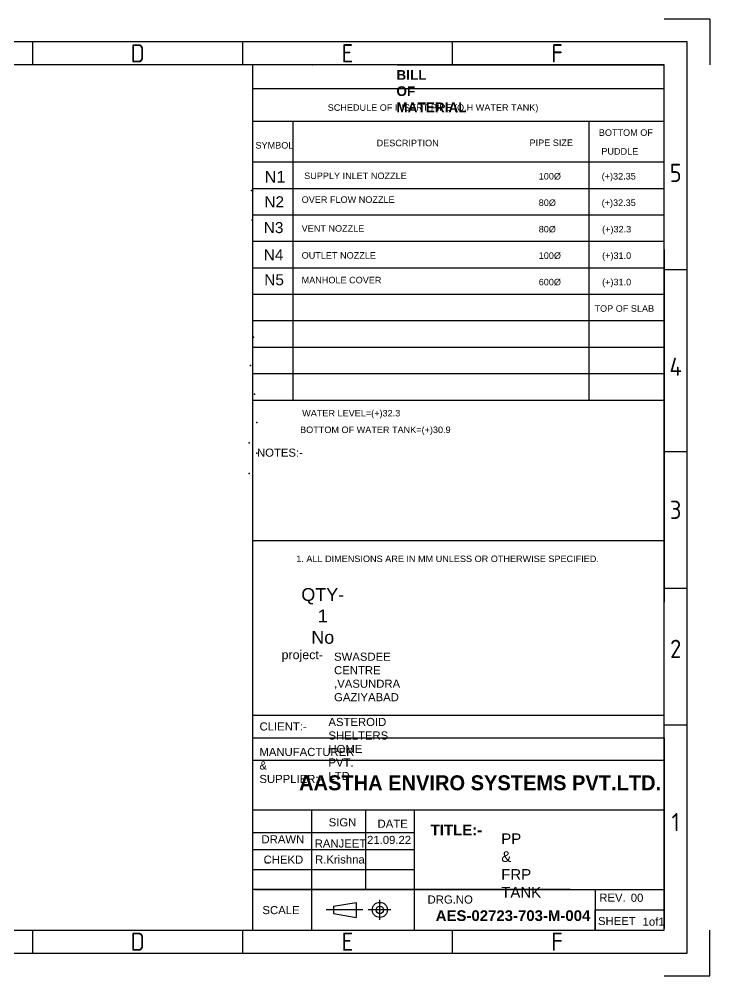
# Model space of a CAD drawing. Header units: millimetres. Extents: x 28040 to 97772, y -4599999986130 to 21571.
# Drawn here: x 90006 to 97772, y 10806 to 21571 of the extents above; entities that cross this region are included whole.
import ezdxf
from ezdxf.enums import TextEntityAlignment as Align

# ---------------------------------------------------------------- set-up
doc = ezdxf.new("R2010")
doc.units = ezdxf.units.MM
doc.header["$LTSCALE"] = 200
doc.header["$MEASUREMENT"] = 0
doc.layers.add('TEXT', color=5, linetype='Continuous')
doc.styles.add('BAUHAUS', font='')
doc.styles.add('ISOCP', font='isocp.shx')
doc.styles.add('ROMANS', font='romans.shx', dxfattribs={"width": 0.85, "height": 75})
doc.styles.get("Standard").update_dxf_attribs({"font": 'arial.ttf'})
doc.styles.get('BAUHAUS').set_extended_font_data('Bauhaus Md BT', bold=True)

msp = doc.modelspace()

# ---------------------------------------------------------------- linework, layer by layer
at = {"color": 0}
for p, q in [((97772, 21571.4), (97259.3, 21571.4)), ((97772, 21571.4), (97772, 21058.8)), ((97515.6, 21315.1), (82630.7, 21315.1)), ((90159.6, 21058.8), (90159.6, 21315.1)), ((92517.6, 21315.1), (92517.6, 21058.8)), ((94875.7, 21315.1), (94875.7, 21058.8)), ((97515.6, 11062.8), (97515.6, 21315.1)), ((97259.3, 21058.8), (82887, 21058.8)), ((92628.5, 21058.8), (92628.5, 11319.1)), ((97259.3, 11319.1), (97259.3, 21058.8)), ((92628.5, 20792.7), (97259.3, 20792.7)), ((92628.5, 20422.5), (97259.3, 20422.5)), ((93084.4, 20422.5), (93084.4, 17285.9)), ((96409.9, 20422.5), (96409.9, 17285.9)), ((92628.5, 19964.9), (97259.3, 19964.9)), ((92628.5, 19667.2), (97259.3, 19667.2)), ((92628.5, 19369.6), (97259.3, 19369.6)), ((92628.5, 19071.9), (97259.3, 19071.9)), ((97259.3, 18979.3), (97259.3, 15011.8)), ((92628.5, 18774.2), (97259.3, 18774.2)), ((97515.6, 18752), (97259.3, 18752)), ((97515.6, 13625.9), (97515.6, 18752)), ((92628.5, 18476.5), (97259.3, 18476.5)), ((92628.5, 18178.9), (97259.3, 18178.9)), ((92628.5, 17881.2), (97259.3, 17881.2)), ((92628.5, 17583.5), (97259.3, 17583.5)), ((92628.5, 17285.9), (97259.3, 17285.9)), ((97515.6, 16701.4), (97259.3, 16701.4)), ((97515.6, 15163.7), (97259.3, 15163.7)), ((92628.5, 13740.6), (97259.3, 13740.6)), ((97515.6, 13625.9), (97259.3, 13625.9)), ((92628.5, 13486.5), (96967.1, 13486.5)), ((92943.1, 13486.5), (97259.3, 13486.5)), ((97259.3, 13486.5), (97259.3, 11338.6)), ((92628.5, 13232.4), (97259.3, 13232.4)), ((92628.5, 12674.2), (96967.1, 12674.2)), ((92943.1, 12674.2), (97259.3, 12674.2)), ((93291.2, 12674.2), (93291.2, 11779.7)), ((93901.4, 12674.2), (93901.4, 11779.7)), ((94448.2, 12674.2), (94448.2, 11779.7)), ((92628.5, 12420.1), (94448.2, 12420.1)), ((93291.2, 12420.1), (93291.2, 11779.7)), ((92628.5, 12226.9), (94448.2, 12226.9)), ((92628.5, 12003.3), (94448.2, 12003.3)), ((96201.1, 11779.7), (92628.5, 11779.7)), ((92650.9, 11779.7), (97259.3, 11779.7)), ((93291.2, 11779.7), (93291.2, 11319.1)), ((94448.2, 11779.7), (94448.2, 11319.1)), ((96201.1, 11779.7), (97259.3, 11779.7)), ((96480.7, 11779.7), (96480.7, 11319.1)), ((97259.3, 11779.7), (97259.3, 11472.6)), ((93541.6, 11591.4), (93795.2, 11633.6)), ((93795.2, 11633.6), (93795.2, 11464.5)), ((93541.6, 11591.4), (93541.6, 11506.8)), ((94060.6, 11549.1), (94062.1, 11549.1)), ((94061.3, 11548.3), (94061.3, 11549.9)), ((93541.6, 11506.8), (93795.2, 11464.5)), ((82887, 11319.1), (97259.3, 11319.1)), ((90159.6, 11062.8), (90159.6, 11319.1)), ((92517.6, 11319.1), (92517.6, 11062.8)), ((92682.7, 11319.1), (97259.3, 11319.1)), ((92943.1, 11319.1), (97259.3, 11319.1)), ((94875.7, 11319.1), (94875.7, 11062.8)), ((95853.8, 11321), (95853.8, 11319.1)), ((96584.1, 11321), (96584.1, 11319.1)), ((97772, 10806.5), (97772, 11319.1)), ((82630.7, 11062.8), (97515.6, 11062.8)), ((97259.3, 10806.5), (97772, 10806.5))]:
    msp.add_line(p, q, dxfattribs=at)
at = {"color": 0, "ltscale": 150}
msp.add_line((94255.3, 21058.8), (97259.3, 21058.8), dxfattribs=at)
msp.add_line((92628.5, 15705.8), (97259.3, 15705.8))
at = {"color": 0, "ltscale": 300}
for p, q in [((94061.3, 11435.2), (94061.3, 11662)), ((93868.2, 11549.1), (93457.2, 11549.1)), ((94185.4, 11549.1), (93929.6, 11549.1))]:
    msp.add_line(p, q, dxfattribs=at)
at = {"color": 0}
for points in [[(97259.3, 12335.9), (97259.3, 12098)], [(97259.3, 12130.5), (97259.3, 11876.9)]]:
    msp.add_lwpolyline(points, dxfattribs=at)
msp.add_circle((94061.3, 11549.1), 84.5, dxfattribs=at)
at = {"color": 0, "ltscale": 250}
msp.add_circle((94061.3, 11548.3), 42.3, dxfattribs=at)
for p in [(92619.6, 19643.4), (92626.3, 19307.7), (92639.7, 17991.3), (92606.1, 17675.8), (92653.1, 17353.5), (92680, 17031.3), (92592.7, 16803), (92680, 16688.3), (92592.7, 16460), (92774, 12081.4), (92805.9, 12077.5)]:
    msp.add_point(p)
at = {"layer": 'TEXT', "color": 0}
for p, q in [((96480.7, 11319.1), (96480.7, 11549.3)), ((96480.7, 11549.3), (97259.3, 11549.3))]:
    msp.add_line(p, q, dxfattribs=at)

# ---------------------------------------------------------------- texts
at = {"color": 0, "style": 'ISOCP'}
for s, p in [('D', (91338.6, 21187)), ('E', (93696.6, 21187)), ('F', (96054.7, 21187)), ('5', (97387.5, 19841.4)), ('4', (97387.5, 17661.3)), ('3', (97387.5, 16050.3)), ('2', (97387.5, 14486.3)), ('1', (97387.5, 12536.5)), ('D', (91338.6, 11190.9)), ('E', (93696.6, 11190.9)), ('F', (96054.7, 11190.9))]:
    msp.add_text(s, height=205, dxfattribs=at).set_placement(p, align=Align.MIDDLE)
at = {"color": 0}
for s, p in [('SCHEDULE OF INSERT PIPE (O.H WATER TANK)', (93475, 20539.8, 0)), ('BOTTOM OF', (96523.6, 20258.2, 482.8)), ('SYMBOL', (92663.1, 20114.9, 0)), ('DESCRIPTION ', (94024.8, 20141.2, 0)), (' PIPE SIZE', (95716, 20144, 0)), (' PUDDLE', (96523.6, 20046.9, 482.8)), (' SUPPLY INLET NOZZLE ', (93182.1, 19772)), ('100%%C', (95847.8, 19767)), ('(+)32.35', (96555.7, 19767, 0)), ('OVER FLOW NOZZLE', (93182.1, 19504)), ('80%%C', (95847.8, 19469.3)), ('(+)32.35', (96555.7, 19469.3, 0)), ('VENT NOZZLE ', (93182.1, 19179.8)), ('80%%C', (95847.8, 19171.6)), ('(+)32.3', (96560.5, 19171.6, 0)), ('OUTLET NOZZLE', (93182.1, 18876.4)), ('100%%C', (95847.8, 18874)), ('(+)31.0', (96560.5, 18874, 0)), ('MANHOLE COVER ', (93181.8, 18599, 0)), ('600%%C', (95847.8, 18576.3)), ('(+)31.0', (96560.5, 18576.3, 0)), ('TOP OF SLAB', (96474.8, 18278.6, 0)), ('1. ALL DIMENSIONS ARE IN MM UNLESS OR OTHERWISE SPECIFIED.', (93121.6, 15462.4))]:
    msp.add_text(s, height=73.19, dxfattribs=at).set_placement(p)
for s, p in [('WATER LEVEL=(+)32.3', (93739.3, 17128.5, 0)), ('BOTTOM OF WATER TANK=(+)30.9', (94011, 16941.7, 0))]:
    msp.add_text(s, height=73.19, dxfattribs=at).set_placement(p, align=Align.MIDDLE)
at = {"color": 0, "ltscale": 150, "insert": (93304.8, 21058.8), "char_height": 5.696, "width": 3954.568, "attachment_point": 1, "style": 'ROMANS'}
msp.add_mtext('\\pt3450;ED ', dxfattribs=at)
at = {"color": 0}
for s, insert, char_height, width, attachment_point in [('{\\fArial|b1|i0|c0|p34;BILL OF MATERIAL}', (94247.3, 20998.3), 109.359, 0.921, 1), ('{\\fArial|b0|i0|c0|p34;NOTES:-}', (92679.7, 16739.1), 91.132, 0.921, 1), ('QTY- 1 No', (93419.4, 15169.4), 144.46, 0.921, 2), ('SWASDEE CENTRE ,VASUNDRA GAZIYABAD', (93546.8, 14443.2), 91.132, 0.921, 1), ('ASTEROID SHELTERS HOME PVT. LTD', (93483.1, 13708.9), 91.132, 0.921, 1), ('{\\fArial|b0|i0|c0|p34;CLIENT:-}', (92708.6, 13658.4), 91.132, 0.921, 1), ('MANUFACTURER & SUPPLIER:-', (92707.1, 13371.5), 91.132, 0.921, 1), ('{\\fArial|b0|i0|c0|p34;SIGN}', (93485.7, 12579.7), 91.132, 0.921, 1), ('{\\fArial|b0|i0|c0|p34;DATE}', (94035.6, 12563.8), 91.132, 0.921, 1), ('{\\fArial|b1|i0|c0|p34;TITLE:-}', (94632.7, 12508.5), 120.381, 0.921, 1), ('{\\fArial|b0|i0|c0|p34;DRAWN}', (92730.5, 12388.6), 91.132, 0.921, 1), ('21.09.22', (93917.5, 12381.9), 91.13, 0.921, 1), ('PP & FRP  TANK', (95426.6, 12409.1), 120.381, 0.921, 1), ('RANJEET', (93328.7, 12341.6), 91.13, 491.098, 1), ('{\\fArial|b0|i0|c0|p34;R.Krishna}', (93332.9, 12161.7), 91.132, 0.921, 1), ('{\\fArial|b0|i0|c0|p34;CHEKD}', (92754.2, 12159.9), 91.132, 0.921, 1), ('{\\fArial|b0|i0|c0|p34;DRG.NO}', (94597.9, 11710.9), 91.132, 0.921, 1), ('{\\fArial|b0|i0|c0|p34;REV.}', (96528.6, 11732.1), 91.132, 0.921, 1), ('  00', (96882.5, 11730.9), 91.13, 0.921, 1), ('{\\fArial|b0|i0|c0|p34;SCALE}', (92741.4, 11592), 91.132, 0.921, 1), ('{\\fArial|b1|i0|c0|p34;AES-02723-703-M-004}', (94689.4, 11544.4), 120.381, 0.921, 1), ('{\\fArial|b0|i0|c0|p34;SHEET\\Fromans|c0; }', (96514.1, 11469.5), 91.132, 0.921, 1), ('{\\fArial|b0|i0|c0|p34;1of1 }', (97015.9, 11461.9), 91.132, 0.921, 1)]:
    msp.add_mtext(s, dxfattribs=dict(at, insert=insert, char_height=char_height, width=width, attachment_point=attachment_point))
at = {"color": 0, "insert": (92764.3, 19863.4), "char_height": 132.37, "attachment_point": 1}
msp.add_mtext_dynamic_manual_height_columns('N1', width=800.742, gutter_width=661.9, heights=[0], dxfattribs=at)
at = {"linetype": 'Continuous', "char_height": 123.91, "attachment_point": 1}
for s, insert in [('N2', (92762.3, 19578.1)), ('N3', (92755.9, 19287.8)), ('N4', (92756, 18981.5)), ('N5', (92761.7, 18701.1))]:
    msp.add_mtext_dynamic_manual_height_columns(s, width=749.569, gutter_width=619.6, heights=[0], dxfattribs=dict(at, insert=insert))
at = {"insert": (92956.4, 14469.8), "char_height": 100, "attachment_point": 1}
msp.add_mtext_dynamic_manual_height_columns('project-', width=32.114, gutter_width=500, heights=[0], dxfattribs=at)
at = {"color": 0, "insert": (95188.7, 12977.4), "char_height": 168.595, "width": 3841.736, "attachment_point": 5, "style": 'BAUHAUS'}
msp.add_mtext('AASTHA ENVIRO SYSTEMS PVT.LTD.', dxfattribs=at)

doc.saveas('drawing.dxf')
